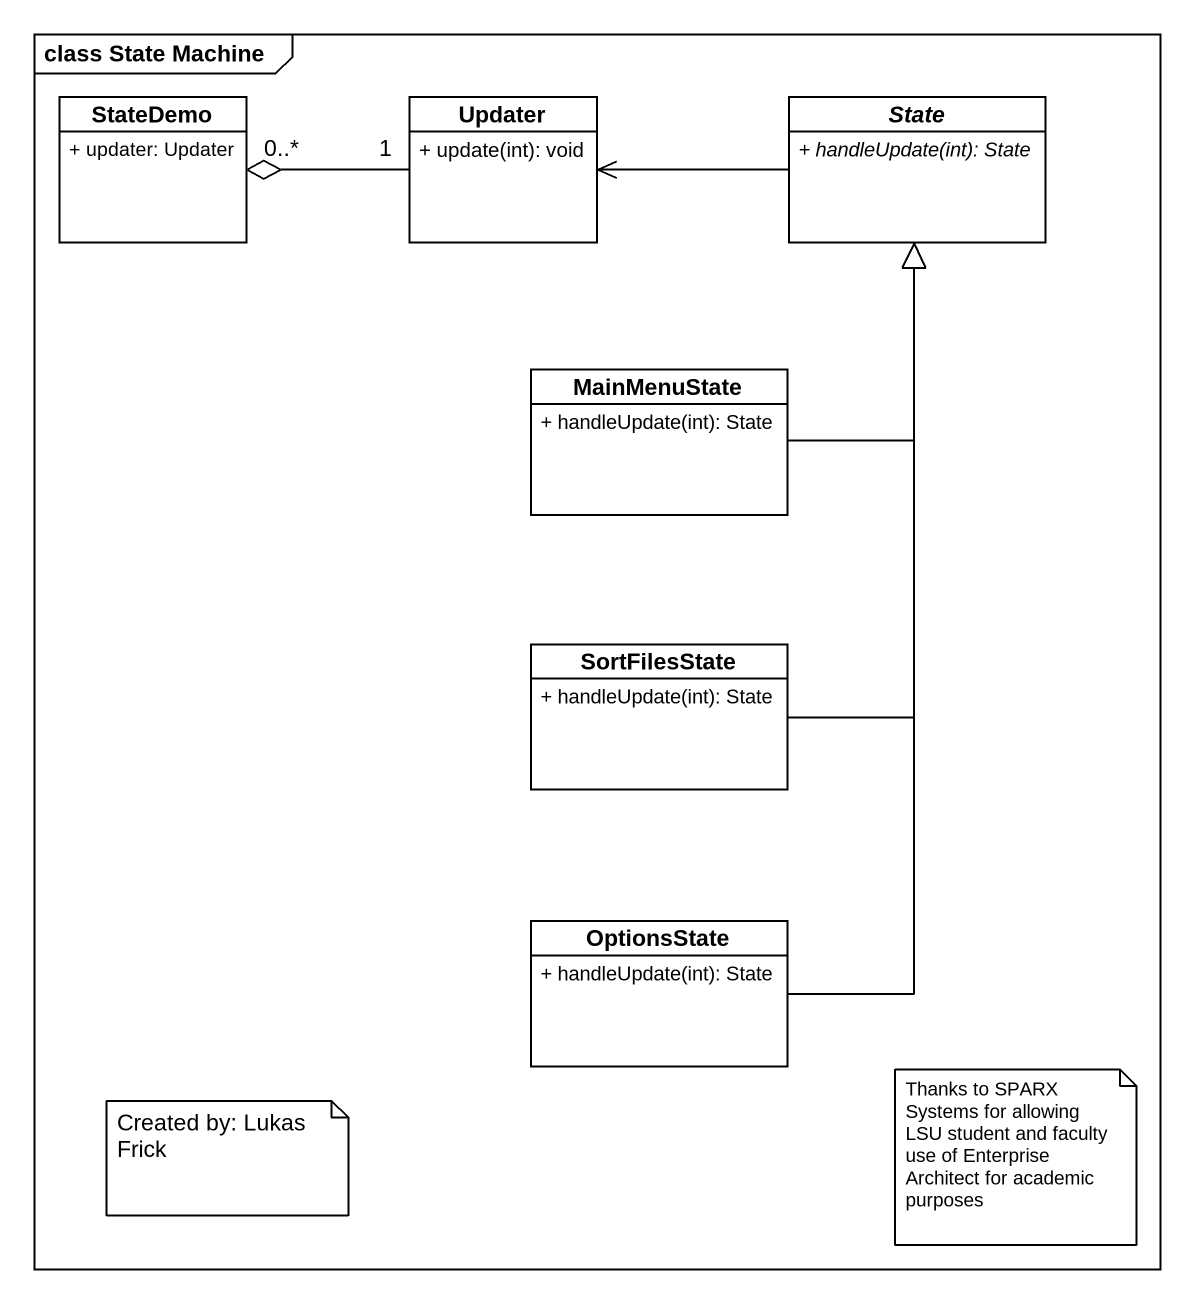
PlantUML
@startuml
mainframe class State Machine
hide circle
hide empty members
skinparam classAttributeIconSize 0
class StateDemo {
  + updater: Updater
}
class Updater {
  + update(int): void
}
abstract class "State" as State_ {
  {abstract} + handleUpdate(int): State
}
class MainMenuState {
  + handleUpdate(int): State
}
class SortFilesState {
  + handleUpdate(int): State
}
class OptionsState {
  + handleUpdate(int): State
}
Updater "1" -left-o "0..*" StateDemo
State_ -left-> Updater
MainMenuState -up-|> State_
SortFilesState -up-|> State_
OptionsState -up-|> State_
note as N1
  Thanks to SPARX Systems for allowing LSU student and faculty use of Enterprise Architect for academic purposes
end note
note as N2
  Created by: Lukas Frick
end note
@enduml
